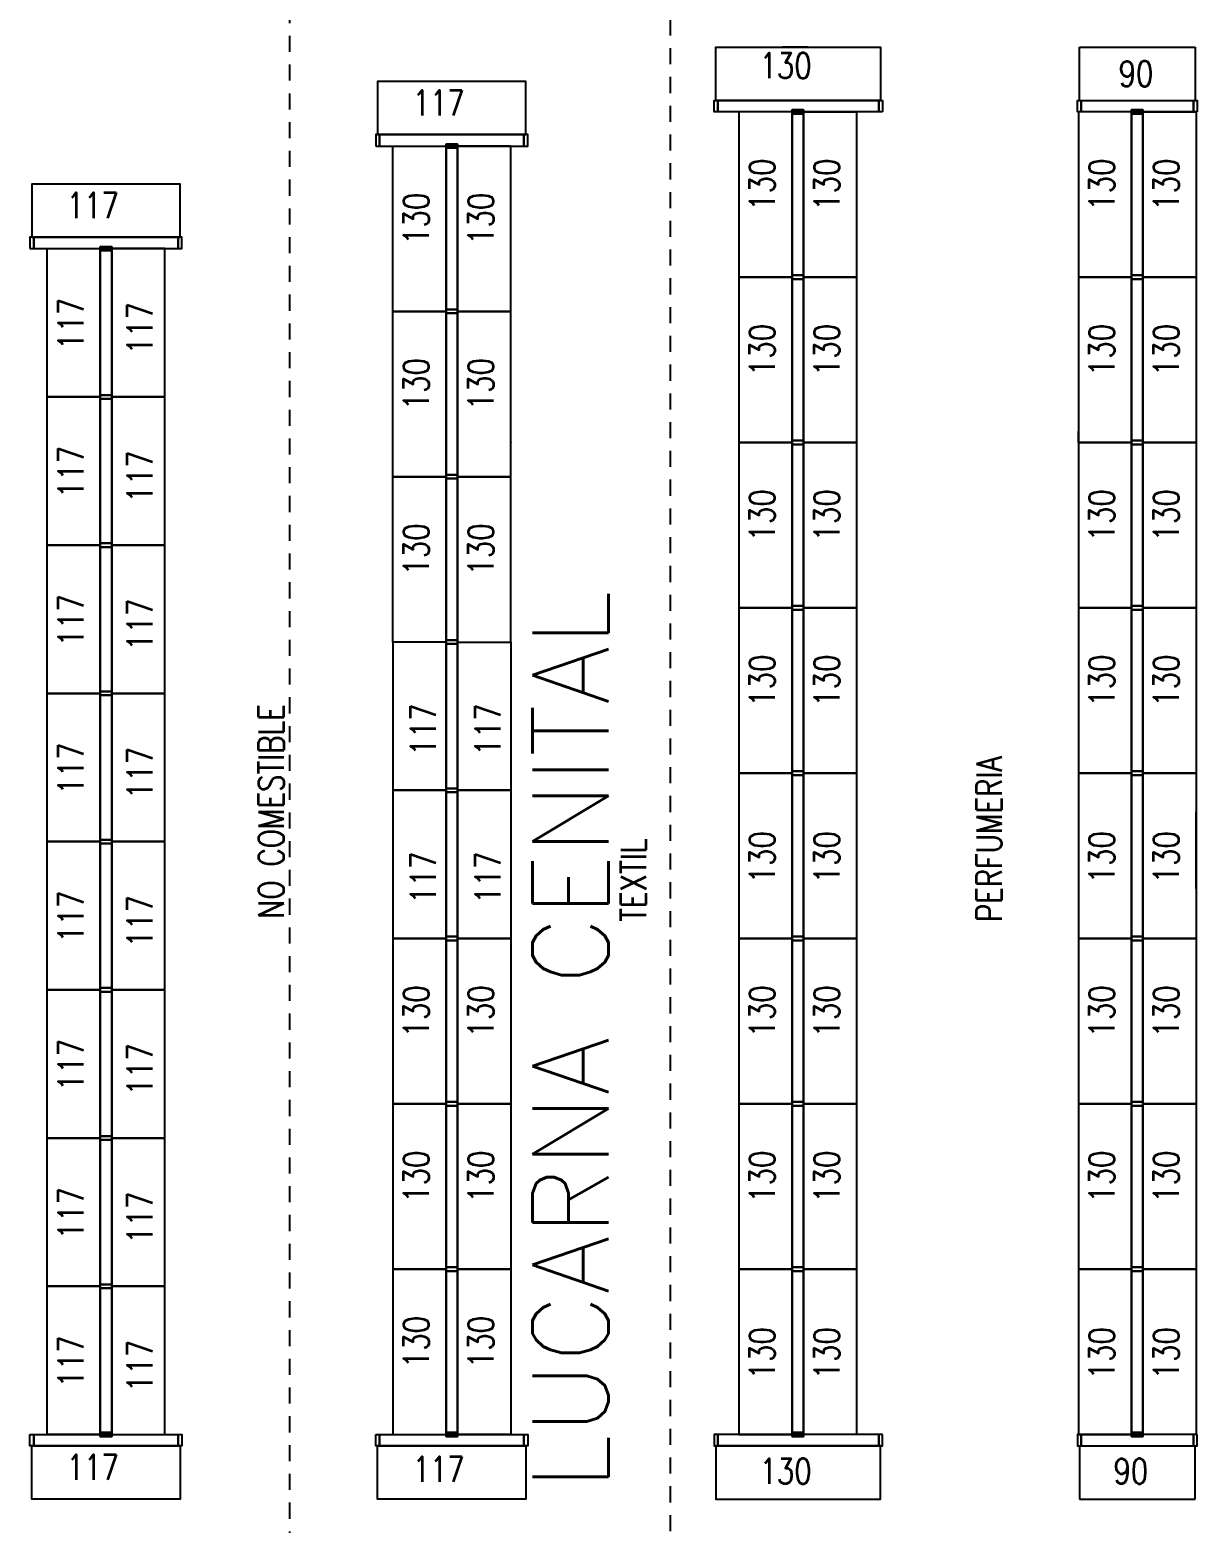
# Model space of a CAD drawing. Header units: millimetres. Extents: x -434 to 213, y 66 to 172.
# Drawn here: x 145.92 to 155.14, y 145.02 to 156.81 of the extents above; entities that cross this region are included whole.
import ezdxf

# ---------------------------------------------------------------- set-up
doc = ezdxf.new("R2010")
doc.units = ezdxf.units.MM
doc.linetypes.add('HIDDEN', pattern=[9.525, 6.35, -3.175])
doc.styles.add('COTAS', font='ROMANS.shx', dxfattribs={"width": 0.8})
doc.styles.add('ROMANS', font='ROMANS.SHX', dxfattribs={"width": 0.8, "height": 0.2})

msp = doc.modelspace()

# ---------------------------------------------------------------- linework, layer by layer
at = {"color": 8, "linetype": 'HIDDEN', "ltscale": 0.02}
for p, q in [((147.976, 142.56), (147.976, 164.608)), ((150.976, 164.608), (150.976, 142.56))]:
    msp.add_line(p, q, dxfattribs=at)
at = {"color": 8}
for p, q in [((152.063, 156.671), (151.863, 156.671)), ((154.207, 156.251), (154.207, 156.671)), ((154.207, 156.671), (155.122, 156.671)), ((155.122, 156.671), (155.122, 156.251)), ((154.222, 156.161), (154.222, 156.251)), ((154.222, 156.251), (155.107, 156.251)), ((155.107, 156.251), (155.107, 156.161)), ((155.107, 156.161), (154.222, 156.161)), ((154.199, 153.551), (154.199, 153.641)), ((146.989, 153.551), (146.989, 153.551)), ((149.719, 153.551), (149.719, 153.549)), ((151.519, 153.551), (151.519, 153.549)), ((155.129, 150.029), (155.129, 150.637)), ((155.107, 145.721), (154.222, 145.721)), ((154.222, 145.721), (154.222, 145.631)), ((155.107, 145.631), (155.107, 145.721)), ((154.207, 145.631), (154.207, 145.211)), ((154.222, 145.631), (155.107, 145.631)), ((155.122, 145.211), (155.122, 145.631)), ((149.313, 145.211), (149.133, 145.211)), ((154.207, 145.211), (155.122, 145.211))]:
    msp.add_line(p, q, dxfattribs=at)
for points in [[(152.638, 156.251), (151.338, 156.251), (151.338, 156.671), (152.638, 156.671)], [(148.668, 155.981), (149.838, 155.981), (149.838, 156.401), (148.668, 156.401)], [(151.353, 156.161), (151.323, 156.161), (151.323, 156.251), (151.353, 156.251)], [(152.623, 156.161), (151.353, 156.161), (151.353, 156.251), (152.623, 156.251)], [(152.029, 156.146), (152.029, 156.176), (151.939, 156.176), (151.939, 156.146)], [(151.939, 156.146), (151.939, 156.176), (152.029, 156.176), (152.029, 156.146)], [(152.653, 156.161), (152.623, 156.161), (152.623, 156.251), (152.653, 156.251)], [(154.222, 156.161), (154.192, 156.161), (154.192, 156.251), (154.222, 156.251)], [(154.709, 156.146), (154.709, 156.176), (154.619, 156.176), (154.619, 156.146)], [(154.619, 156.146), (154.619, 156.176), (154.709, 156.176), (154.709, 156.146)], [(155.137, 156.161), (155.107, 156.161), (155.107, 156.251), (155.137, 156.251)], [(151.939, 154.856), (151.939, 156.161), (151.519, 156.161), (151.519, 154.856)], [(152.029, 154.871), (152.029, 156.146), (151.939, 156.146), (151.939, 154.871)], [(151.939, 154.871), (151.939, 156.146), (152.029, 156.146), (152.029, 154.871)], [(152.029, 154.856), (152.029, 156.161), (152.449, 156.161), (152.449, 154.856)], [(154.619, 154.856), (154.619, 156.161), (154.199, 156.161), (154.199, 154.856)], [(154.709, 154.871), (154.709, 156.146), (154.619, 156.146), (154.619, 154.871)], [(154.619, 154.871), (154.619, 156.146), (154.709, 156.146), (154.709, 154.871)], [(154.709, 154.856), (154.709, 156.161), (155.129, 156.161), (155.129, 154.856)], [(148.653, 155.891), (148.683, 155.891), (148.683, 155.981), (148.653, 155.981)], [(148.683, 155.891), (149.823, 155.891), (149.823, 155.981), (148.683, 155.981)], [(149.823, 155.891), (149.853, 155.891), (149.853, 155.981), (149.823, 155.981)], [(149.209, 155.891), (149.209, 154.586), (148.789, 154.586), (148.789, 155.891)], [(149.299, 155.906), (149.299, 155.876), (149.209, 155.876), (149.209, 155.906)], [(149.209, 155.906), (149.209, 155.876), (149.299, 155.876), (149.299, 155.906)], [(149.299, 155.876), (149.299, 154.601), (149.209, 154.601), (149.209, 155.876)], [(149.209, 155.876), (149.209, 154.601), (149.299, 154.601), (149.299, 155.876)], [(149.299, 155.891), (149.299, 154.586), (149.719, 154.586), (149.719, 155.891)], [(145.938, 155.171), (147.108, 155.171), (147.108, 155.591), (145.938, 155.591)], [(145.923, 155.081), (145.953, 155.081), (145.953, 155.171), (145.923, 155.171)], [(145.953, 155.081), (147.093, 155.081), (147.093, 155.171), (145.953, 155.171)], [(147.093, 155.081), (147.123, 155.081), (147.123, 155.171), (147.093, 155.171)], [(146.479, 155.081), (146.479, 153.911), (146.059, 153.911), (146.059, 155.081)], [(146.479, 155.096), (146.479, 155.066), (146.569, 155.066), (146.569, 155.096)], [(146.569, 155.096), (146.569, 155.066), (146.479, 155.066), (146.479, 155.096)], [(146.479, 155.066), (146.479, 153.926), (146.569, 153.926), (146.569, 155.066)], [(146.569, 155.066), (146.569, 153.926), (146.479, 153.926), (146.479, 155.066)], [(146.569, 155.081), (146.569, 153.911), (146.989, 153.911), (146.989, 155.081)], [(152.029, 154.841), (152.029, 154.871), (151.939, 154.871), (151.939, 154.841)], [(151.939, 154.841), (151.939, 154.871), (152.029, 154.871), (152.029, 154.841)], [(152.029, 154.841), (152.029, 154.871), (151.939, 154.871), (151.939, 154.841)], [(151.939, 154.841), (151.939, 154.871), (152.029, 154.871), (152.029, 154.841)], [(154.709, 154.841), (154.709, 154.871), (154.619, 154.871), (154.619, 154.841)], [(154.619, 154.841), (154.619, 154.871), (154.709, 154.871), (154.709, 154.841)], [(154.709, 154.841), (154.709, 154.871), (154.619, 154.871), (154.619, 154.841)], [(154.619, 154.841), (154.619, 154.871), (154.709, 154.871), (154.709, 154.841)], [(151.939, 153.551), (151.939, 154.856), (151.519, 154.856), (151.519, 153.551)], [(152.029, 153.566), (152.029, 154.841), (151.939, 154.841), (151.939, 153.566)], [(151.939, 153.566), (151.939, 154.841), (152.029, 154.841), (152.029, 153.566)], [(152.029, 153.551), (152.029, 154.856), (152.449, 154.856), (152.449, 153.551)], [(154.619, 153.551), (154.619, 154.856), (154.199, 154.856), (154.199, 153.551)], [(154.709, 153.566), (154.709, 154.841), (154.619, 154.841), (154.619, 153.566)], [(154.619, 153.566), (154.619, 154.841), (154.709, 154.841), (154.709, 153.566)], [(154.709, 153.551), (154.709, 154.856), (155.129, 154.856), (155.129, 153.551)], [(149.209, 154.586), (149.209, 153.281), (148.789, 153.281), (148.789, 154.586)], [(149.299, 154.601), (149.299, 154.571), (149.209, 154.571), (149.209, 154.601)], [(149.209, 154.601), (149.209, 154.571), (149.299, 154.571), (149.299, 154.601)], [(149.299, 154.601), (149.299, 154.571), (149.209, 154.571), (149.209, 154.601)], [(149.209, 154.601), (149.209, 154.571), (149.299, 154.571), (149.299, 154.601)], [(149.299, 154.571), (149.299, 153.296), (149.209, 153.296), (149.209, 154.571)], [(149.209, 154.571), (149.209, 153.296), (149.299, 153.296), (149.299, 154.571)], [(149.299, 154.586), (149.299, 153.281), (149.719, 153.281), (149.719, 154.586)], [(146.479, 153.911), (146.479, 152.741), (146.059, 152.741), (146.059, 153.911)], [(146.479, 153.926), (146.479, 153.896), (146.569, 153.896), (146.569, 153.926)], [(146.569, 153.926), (146.569, 153.896), (146.479, 153.896), (146.479, 153.926)], [(146.479, 153.926), (146.479, 153.896), (146.569, 153.896), (146.569, 153.926)], [(146.569, 153.926), (146.569, 153.896), (146.479, 153.896), (146.479, 153.926)], [(146.479, 153.896), (146.479, 152.756), (146.569, 152.756), (146.569, 153.896)], [(146.569, 153.896), (146.569, 152.756), (146.479, 152.756), (146.479, 153.896)], [(146.569, 153.911), (146.569, 152.741), (146.989, 152.741), (146.989, 153.911)], [(151.939, 152.246), (151.939, 153.551), (151.519, 153.551), (151.519, 152.246)], [(152.029, 153.536), (152.029, 153.566), (151.939, 153.566), (151.939, 153.536)], [(151.939, 153.536), (151.939, 153.566), (152.029, 153.566), (152.029, 153.536)], [(152.029, 153.536), (152.029, 153.566), (151.939, 153.566), (151.939, 153.536)], [(151.939, 153.536), (151.939, 153.566), (152.029, 153.566), (152.029, 153.536)], [(152.029, 152.261), (152.029, 153.536), (151.939, 153.536), (151.939, 152.261)], [(151.939, 152.261), (151.939, 153.536), (152.029, 153.536), (152.029, 152.261)], [(152.029, 152.246), (152.029, 153.551), (152.449, 153.551), (152.449, 152.246)], [(154.619, 152.246), (154.619, 153.551), (154.199, 153.551), (154.199, 152.246)], [(154.709, 153.536), (154.709, 153.566), (154.619, 153.566), (154.619, 153.536)], [(154.619, 153.536), (154.619, 153.566), (154.709, 153.566), (154.709, 153.536)], [(154.709, 153.536), (154.709, 153.566), (154.619, 153.566), (154.619, 153.536)], [(154.619, 153.536), (154.619, 153.566), (154.709, 153.566), (154.709, 153.536)], [(154.709, 152.261), (154.709, 153.536), (154.619, 153.536), (154.619, 152.261)], [(154.619, 152.261), (154.619, 153.536), (154.709, 153.536), (154.709, 152.261)], [(154.709, 152.246), (154.709, 153.551), (155.129, 153.551), (155.129, 152.246)], [(149.209, 153.281), (149.209, 151.976), (148.789, 151.976), (148.789, 153.281)], [(149.299, 153.296), (149.299, 153.266), (149.209, 153.266), (149.209, 153.296)], [(149.209, 153.296), (149.209, 153.266), (149.299, 153.266), (149.299, 153.296)], [(149.299, 153.296), (149.299, 153.266), (149.209, 153.266), (149.209, 153.296)], [(149.209, 153.296), (149.209, 153.266), (149.299, 153.266), (149.299, 153.296)], [(149.299, 153.266), (149.299, 151.991), (149.209, 151.991), (149.209, 153.266)], [(149.209, 153.266), (149.209, 151.991), (149.299, 151.991), (149.299, 153.266)], [(149.299, 153.281), (149.299, 151.976), (149.719, 151.976), (149.719, 153.281)], [(146.479, 152.756), (146.479, 152.726), (146.569, 152.726), (146.569, 152.756)], [(146.569, 152.756), (146.569, 152.726), (146.479, 152.726), (146.479, 152.756)], [(146.479, 152.756), (146.479, 152.726), (146.569, 152.726), (146.569, 152.756)], [(146.569, 152.756), (146.569, 152.726), (146.479, 152.726), (146.479, 152.756)], [(146.479, 152.741), (146.479, 151.571), (146.059, 151.571), (146.059, 152.741)], [(146.479, 152.726), (146.479, 151.586), (146.569, 151.586), (146.569, 152.726)], [(146.569, 152.726), (146.569, 151.586), (146.479, 151.586), (146.479, 152.726)], [(146.569, 152.741), (146.569, 151.571), (146.989, 151.571), (146.989, 152.741)], [(151.939, 150.941), (151.939, 152.246), (151.519, 152.246), (151.519, 150.941)], [(152.029, 152.231), (152.029, 152.261), (151.939, 152.261), (151.939, 152.231)], [(151.939, 152.231), (151.939, 152.261), (152.029, 152.261), (152.029, 152.231)], [(152.029, 152.231), (152.029, 152.261), (151.939, 152.261), (151.939, 152.231)], [(151.939, 152.231), (151.939, 152.261), (152.029, 152.261), (152.029, 152.231)], [(152.029, 150.956), (152.029, 152.231), (151.939, 152.231), (151.939, 150.956)], [(151.939, 150.956), (151.939, 152.231), (152.029, 152.231), (152.029, 150.956)], [(152.029, 150.941), (152.029, 152.246), (152.449, 152.246), (152.449, 150.941)], [(154.619, 150.941), (154.619, 152.246), (154.199, 152.246), (154.199, 150.941)], [(154.709, 152.231), (154.709, 152.261), (154.619, 152.261), (154.619, 152.231)], [(154.619, 152.231), (154.619, 152.261), (154.709, 152.261), (154.709, 152.231)], [(154.709, 152.231), (154.709, 152.261), (154.619, 152.261), (154.619, 152.231)], [(154.619, 152.231), (154.619, 152.261), (154.709, 152.261), (154.709, 152.231)], [(154.709, 150.956), (154.709, 152.231), (154.619, 152.231), (154.619, 150.956)], [(154.619, 150.956), (154.619, 152.231), (154.709, 152.231), (154.709, 150.956)], [(154.709, 150.941), (154.709, 152.246), (155.129, 152.246), (155.129, 150.941)], [(149.209, 150.806), (149.209, 151.976), (148.789, 151.976), (148.789, 150.806)], [(149.209, 151.961), (149.209, 151.991), (149.299, 151.991), (149.299, 151.961)], [(149.299, 151.961), (149.299, 151.991), (149.209, 151.991), (149.209, 151.961)], [(149.299, 151.991), (149.299, 151.961), (149.209, 151.961), (149.209, 151.991)], [(149.209, 151.991), (149.209, 151.961), (149.299, 151.961), (149.299, 151.991)], [(149.209, 150.821), (149.209, 151.961), (149.299, 151.961), (149.299, 150.821)], [(149.299, 150.821), (149.299, 151.961), (149.209, 151.961), (149.209, 150.821)], [(149.299, 150.806), (149.299, 151.976), (149.719, 151.976), (149.719, 150.806)], [(146.479, 151.571), (146.479, 150.401), (146.059, 150.401), (146.059, 151.571)], [(146.479, 151.586), (146.479, 151.556), (146.569, 151.556), (146.569, 151.586)], [(146.569, 151.586), (146.569, 151.556), (146.479, 151.556), (146.479, 151.586)], [(146.479, 151.586), (146.479, 151.556), (146.569, 151.556), (146.569, 151.586)], [(146.569, 151.586), (146.569, 151.556), (146.479, 151.556), (146.479, 151.586)], [(146.569, 151.571), (146.569, 150.401), (146.989, 150.401), (146.989, 151.571)], [(146.479, 151.556), (146.479, 150.416), (146.569, 150.416), (146.569, 151.556)], [(146.569, 151.556), (146.569, 150.416), (146.479, 150.416), (146.479, 151.556)], [(151.939, 149.636), (151.939, 150.941), (151.519, 150.941), (151.519, 149.636)], [(152.029, 150.926), (152.029, 150.956), (151.939, 150.956), (151.939, 150.926)], [(151.939, 150.926), (151.939, 150.956), (152.029, 150.956), (152.029, 150.926)], [(152.029, 150.926), (152.029, 150.956), (151.939, 150.956), (151.939, 150.926)], [(151.939, 150.926), (151.939, 150.956), (152.029, 150.956), (152.029, 150.926)], [(152.029, 149.651), (152.029, 150.926), (151.939, 150.926), (151.939, 149.651)], [(151.939, 149.651), (151.939, 150.926), (152.029, 150.926), (152.029, 149.651)], [(152.029, 149.636), (152.029, 150.941), (152.449, 150.941), (152.449, 149.636)], [(154.619, 149.636), (154.619, 150.941), (154.199, 150.941), (154.199, 149.636)], [(154.709, 150.926), (154.709, 150.956), (154.619, 150.956), (154.619, 150.926)], [(154.619, 150.926), (154.619, 150.956), (154.709, 150.956), (154.709, 150.926)], [(154.709, 150.926), (154.709, 150.956), (154.619, 150.956), (154.619, 150.926)], [(154.619, 150.926), (154.619, 150.956), (154.709, 150.956), (154.709, 150.926)], [(154.709, 149.651), (154.709, 150.926), (154.619, 150.926), (154.619, 149.651)], [(154.619, 149.651), (154.619, 150.926), (154.709, 150.926), (154.709, 149.651)], [(154.709, 149.636), (154.709, 150.941), (155.129, 150.941), (155.129, 149.636)], [(149.209, 149.636), (149.209, 150.806), (148.789, 150.806), (148.789, 149.636)], [(149.209, 150.791), (149.209, 150.821), (149.299, 150.821), (149.299, 150.791)], [(149.299, 150.791), (149.299, 150.821), (149.209, 150.821), (149.209, 150.791)], [(149.209, 150.791), (149.209, 150.821), (149.299, 150.821), (149.299, 150.791)], [(149.299, 150.791), (149.299, 150.821), (149.209, 150.821), (149.209, 150.791)], [(149.209, 149.651), (149.209, 150.791), (149.299, 150.791), (149.299, 149.651)], [(149.299, 149.651), (149.299, 150.791), (149.209, 150.791), (149.209, 149.651)], [(149.299, 149.636), (149.299, 150.806), (149.719, 150.806), (149.719, 149.636)], [(146.479, 150.401), (146.479, 149.231), (146.059, 149.231), (146.059, 150.401)], [(146.479, 150.416), (146.479, 150.386), (146.569, 150.386), (146.569, 150.416)], [(146.569, 150.416), (146.569, 150.386), (146.479, 150.386), (146.479, 150.416)], [(146.479, 150.416), (146.479, 150.386), (146.569, 150.386), (146.569, 150.416)], [(146.569, 150.416), (146.569, 150.386), (146.479, 150.386), (146.479, 150.416)], [(146.569, 150.401), (146.569, 149.231), (146.989, 149.231), (146.989, 150.401)], [(146.479, 150.386), (146.479, 149.246), (146.569, 149.246), (146.569, 150.386)], [(146.569, 150.386), (146.569, 149.246), (146.479, 149.246), (146.479, 150.386)], [(149.209, 148.331), (149.209, 149.636), (148.789, 149.636), (148.789, 148.331)], [(149.299, 149.621), (149.299, 149.651), (149.209, 149.651), (149.209, 149.621)], [(149.209, 149.621), (149.209, 149.651), (149.299, 149.651), (149.299, 149.621)], [(149.209, 149.621), (149.209, 149.651), (149.299, 149.651), (149.299, 149.621)], [(149.299, 149.621), (149.299, 149.651), (149.209, 149.651), (149.209, 149.621)], [(149.299, 148.346), (149.299, 149.621), (149.209, 149.621), (149.209, 148.346)], [(149.209, 148.346), (149.209, 149.621), (149.299, 149.621), (149.299, 148.346)], [(149.299, 148.331), (149.299, 149.636), (149.719, 149.636), (149.719, 148.331)], [(151.939, 148.331), (151.939, 149.636), (151.519, 149.636), (151.519, 148.331)], [(152.029, 149.621), (152.029, 149.651), (151.939, 149.651), (151.939, 149.621)], [(151.939, 149.621), (151.939, 149.651), (152.029, 149.651), (152.029, 149.621)], [(152.029, 149.621), (152.029, 149.651), (151.939, 149.651), (151.939, 149.621)], [(151.939, 149.621), (151.939, 149.651), (152.029, 149.651), (152.029, 149.621)], [(152.029, 148.346), (152.029, 149.621), (151.939, 149.621), (151.939, 148.346)], [(151.939, 148.346), (151.939, 149.621), (152.029, 149.621), (152.029, 148.346)], [(152.029, 148.331), (152.029, 149.636), (152.449, 149.636), (152.449, 148.331)], [(154.619, 148.331), (154.619, 149.636), (154.199, 149.636), (154.199, 148.331)], [(154.709, 149.621), (154.709, 149.651), (154.619, 149.651), (154.619, 149.621)], [(154.619, 149.621), (154.619, 149.651), (154.709, 149.651), (154.709, 149.621)], [(154.709, 149.621), (154.709, 149.651), (154.619, 149.651), (154.619, 149.621)], [(154.619, 149.621), (154.619, 149.651), (154.709, 149.651), (154.709, 149.621)], [(154.709, 148.346), (154.709, 149.621), (154.619, 149.621), (154.619, 148.346)], [(154.619, 148.346), (154.619, 149.621), (154.709, 149.621), (154.709, 148.346)], [(154.709, 148.331), (154.709, 149.636), (155.129, 149.636), (155.129, 148.331)], [(146.479, 149.231), (146.479, 148.061), (146.059, 148.061), (146.059, 149.231)], [(146.479, 149.246), (146.479, 149.216), (146.569, 149.216), (146.569, 149.246)], [(146.569, 149.246), (146.569, 149.216), (146.479, 149.216), (146.479, 149.246)], [(146.479, 149.246), (146.479, 149.216), (146.569, 149.216), (146.569, 149.246)], [(146.569, 149.246), (146.569, 149.216), (146.479, 149.216), (146.479, 149.246)], [(146.479, 149.216), (146.479, 148.076), (146.569, 148.076), (146.569, 149.216)], [(146.569, 149.216), (146.569, 148.076), (146.479, 148.076), (146.479, 149.216)], [(146.569, 149.231), (146.569, 148.061), (146.989, 148.061), (146.989, 149.231)], [(149.209, 147.026), (149.209, 148.331), (148.789, 148.331), (148.789, 147.026)], [(149.299, 148.316), (149.299, 148.346), (149.209, 148.346), (149.209, 148.316)], [(149.209, 148.316), (149.209, 148.346), (149.299, 148.346), (149.299, 148.316)], [(149.299, 148.316), (149.299, 148.346), (149.209, 148.346), (149.209, 148.316)], [(149.209, 148.316), (149.209, 148.346), (149.299, 148.346), (149.299, 148.316)], [(149.299, 147.041), (149.299, 148.316), (149.209, 148.316), (149.209, 147.041)], [(149.209, 147.041), (149.209, 148.316), (149.299, 148.316), (149.299, 147.041)], [(149.299, 147.026), (149.299, 148.331), (149.719, 148.331), (149.719, 147.026)], [(151.939, 147.026), (151.939, 148.331), (151.519, 148.331), (151.519, 147.026)], [(152.029, 148.316), (152.029, 148.346), (151.939, 148.346), (151.939, 148.316)], [(151.939, 148.316), (151.939, 148.346), (152.029, 148.346), (152.029, 148.316)], [(152.029, 148.316), (152.029, 148.346), (151.939, 148.346), (151.939, 148.316)], [(151.939, 148.316), (151.939, 148.346), (152.029, 148.346), (152.029, 148.316)], [(152.029, 147.041), (152.029, 148.316), (151.939, 148.316), (151.939, 147.041)], [(151.939, 147.041), (151.939, 148.316), (152.029, 148.316), (152.029, 147.041)], [(152.029, 147.026), (152.029, 148.331), (152.449, 148.331), (152.449, 147.026)], [(154.619, 147.026), (154.619, 148.331), (154.199, 148.331), (154.199, 147.026)], [(154.709, 148.316), (154.709, 148.346), (154.619, 148.346), (154.619, 148.316)], [(154.619, 148.316), (154.619, 148.346), (154.709, 148.346), (154.709, 148.316)], [(154.709, 148.316), (154.709, 148.346), (154.619, 148.346), (154.619, 148.316)], [(154.619, 148.316), (154.619, 148.346), (154.709, 148.346), (154.709, 148.316)], [(154.709, 147.041), (154.709, 148.316), (154.619, 148.316), (154.619, 147.041)], [(154.619, 147.041), (154.619, 148.316), (154.709, 148.316), (154.709, 147.041)], [(154.709, 147.026), (154.709, 148.331), (155.129, 148.331), (155.129, 147.026)], [(146.479, 148.061), (146.479, 146.891), (146.059, 146.891), (146.059, 148.061)], [(146.479, 148.076), (146.479, 148.046), (146.569, 148.046), (146.569, 148.076)], [(146.569, 148.076), (146.569, 148.046), (146.479, 148.046), (146.479, 148.076)], [(146.479, 148.076), (146.479, 148.046), (146.569, 148.046), (146.569, 148.076)], [(146.569, 148.076), (146.569, 148.046), (146.479, 148.046), (146.479, 148.076)], [(146.479, 148.046), (146.479, 146.906), (146.569, 146.906), (146.569, 148.046)], [(146.569, 148.046), (146.569, 146.906), (146.479, 146.906), (146.479, 148.046)], [(146.569, 148.061), (146.569, 146.891), (146.989, 146.891), (146.989, 148.061)], [(149.209, 145.721), (149.209, 147.026), (148.789, 147.026), (148.789, 145.721)], [(149.299, 147.011), (149.299, 147.041), (149.209, 147.041), (149.209, 147.011)], [(149.209, 147.011), (149.209, 147.041), (149.299, 147.041), (149.299, 147.011)], [(149.299, 147.011), (149.299, 147.041), (149.209, 147.041), (149.209, 147.011)], [(149.209, 147.011), (149.209, 147.041), (149.299, 147.041), (149.299, 147.011)], [(149.299, 145.736), (149.299, 147.011), (149.209, 147.011), (149.209, 145.736)], [(149.209, 145.736), (149.209, 147.011), (149.299, 147.011), (149.299, 145.736)], [(149.299, 145.721), (149.299, 147.026), (149.719, 147.026), (149.719, 145.721)], [(151.939, 145.721), (151.939, 147.026), (151.519, 147.026), (151.519, 145.721)], [(152.029, 147.011), (152.029, 147.041), (151.939, 147.041), (151.939, 147.011)], [(151.939, 147.011), (151.939, 147.041), (152.029, 147.041), (152.029, 147.011)], [(152.029, 147.011), (152.029, 147.041), (151.939, 147.041), (151.939, 147.011)], [(151.939, 147.011), (151.939, 147.041), (152.029, 147.041), (152.029, 147.011)], [(152.029, 145.736), (152.029, 147.011), (151.939, 147.011), (151.939, 145.736)], [(151.939, 145.736), (151.939, 147.011), (152.029, 147.011), (152.029, 145.736)], [(152.029, 145.721), (152.029, 147.026), (152.449, 147.026), (152.449, 145.721)], [(154.619, 145.721), (154.619, 147.026), (154.199, 147.026), (154.199, 145.721)], [(154.709, 147.011), (154.709, 147.041), (154.619, 147.041), (154.619, 147.011)], [(154.619, 147.011), (154.619, 147.041), (154.709, 147.041), (154.709, 147.011)], [(154.709, 147.011), (154.709, 147.041), (154.619, 147.041), (154.619, 147.011)], [(154.619, 147.011), (154.619, 147.041), (154.709, 147.041), (154.709, 147.011)], [(154.709, 145.736), (154.709, 147.011), (154.619, 147.011), (154.619, 145.736)], [(154.619, 145.736), (154.619, 147.011), (154.709, 147.011), (154.709, 145.736)], [(154.709, 145.721), (154.709, 147.026), (155.129, 147.026), (155.129, 145.721)], [(146.479, 146.891), (146.479, 145.721), (146.059, 145.721), (146.059, 146.891)], [(146.479, 146.906), (146.479, 146.876), (146.569, 146.876), (146.569, 146.906)], [(146.569, 146.906), (146.569, 146.876), (146.479, 146.876), (146.479, 146.906)], [(146.479, 146.906), (146.479, 146.876), (146.569, 146.876), (146.569, 146.906)], [(146.569, 146.906), (146.569, 146.876), (146.479, 146.876), (146.479, 146.906)], [(146.479, 146.876), (146.479, 145.736), (146.569, 145.736), (146.569, 146.876)], [(146.569, 146.876), (146.569, 145.736), (146.479, 145.736), (146.479, 146.876)], [(146.569, 146.891), (146.569, 145.721), (146.989, 145.721), (146.989, 146.891)], [(145.923, 145.721), (145.953, 145.721), (145.953, 145.631), (145.923, 145.631)], [(145.953, 145.721), (147.093, 145.721), (147.093, 145.631), (145.953, 145.631)], [(146.479, 145.736), (146.479, 145.706), (146.569, 145.706), (146.569, 145.736)], [(146.569, 145.736), (146.569, 145.706), (146.479, 145.706), (146.479, 145.736)], [(147.093, 145.721), (147.123, 145.721), (147.123, 145.631), (147.093, 145.631)], [(148.653, 145.721), (148.683, 145.721), (148.683, 145.631), (148.653, 145.631)], [(148.683, 145.721), (149.823, 145.721), (149.823, 145.631), (148.683, 145.631)], [(149.299, 145.706), (149.299, 145.736), (149.209, 145.736), (149.209, 145.706)], [(149.209, 145.706), (149.209, 145.736), (149.299, 145.736), (149.299, 145.706)], [(149.823, 145.721), (149.853, 145.721), (149.853, 145.631), (149.823, 145.631)], [(151.353, 145.721), (151.323, 145.721), (151.323, 145.631), (151.353, 145.631)], [(152.623, 145.721), (151.353, 145.721), (151.353, 145.631), (152.623, 145.631)], [(152.029, 145.706), (152.029, 145.736), (151.939, 145.736), (151.939, 145.706)], [(151.939, 145.706), (151.939, 145.736), (152.029, 145.736), (152.029, 145.706)], [(152.653, 145.721), (152.623, 145.721), (152.623, 145.631), (152.653, 145.631)], [(154.222, 145.721), (154.192, 145.721), (154.192, 145.631), (154.222, 145.631)], [(154.709, 145.706), (154.709, 145.736), (154.619, 145.736), (154.619, 145.706)], [(154.619, 145.706), (154.619, 145.736), (154.709, 145.736), (154.709, 145.706)], [(155.137, 145.721), (155.107, 145.721), (155.107, 145.631), (155.137, 145.631)], [(145.938, 145.631), (147.108, 145.631), (147.108, 145.211), (145.938, 145.211)], [(148.668, 145.631), (149.838, 145.631), (149.838, 145.211), (148.668, 145.211)], [(152.638, 145.631), (151.338, 145.631), (151.338, 145.211), (152.638, 145.211)]]:
    msp.add_lwpolyline(points, close=True, dxfattribs=at)

# ---------------------------------------------------------------- texts
at = {"color": 8, "style": 'COTAS', "width": 0.8}
for s, p in [('130', (151.682, 156.426)), ('90', (154.517, 156.362)), ('117', (148.943, 156.133)), ('117', (146.213, 155.323)), ('117', (146.213, 145.363)), ('117', (148.943, 145.348)), ('130', (151.682, 145.332)), ('90', (154.476, 145.332))]:
    msp.add_text(s, height=0.2, dxfattribs=at).set_placement(p)
for s, p in [('130', (151.803, 155.381)), ('130', (152.313, 155.381)), ('130', (154.483, 155.381)), ('130', (154.993, 155.381)), ('130', (149.073, 155.111)), ('130', (149.583, 155.111)), ('117', (146.346, 154.282)), ('117', (146.891, 154.247)), ('130', (151.803, 154.076)), ('130', (152.313, 154.076)), ('130', (154.483, 154.076)), ('130', (154.993, 154.076)), ('130', (149.073, 153.806)), ('130', (149.583, 153.806)), ('117', (146.346, 153.112)), ('117', (146.891, 153.077)), ('130', (151.803, 152.771)), ('130', (152.313, 152.771)), ('130', (154.483, 152.771)), ('130', (154.993, 152.771)), ('130', (149.073, 152.501)), ('130', (149.583, 152.501)), ('117', (146.346, 151.942)), ('117', (146.891, 151.907)), ('130', (151.803, 151.466)), ('130', (152.313, 151.466)), ('130', (154.483, 151.466)), ('130', (154.993, 151.466)), ('NO COMESTIBLE', (147.928, 149.793)), ('117', (149.128, 151.08)), ('117', (149.638, 151.08)), ('117', (146.346, 150.772)), ('117', (146.891, 150.737)), ('PERFUMERIA', (153.594, 149.768)), ('TEXTIL', (150.787, 149.768)), ('130', (151.803, 150.072)), ('130', (152.313, 150.072)), ('130', (154.483, 150.072)), ('130', (154.993, 150.072)), ('117', (149.128, 149.91)), ('117', (149.638, 149.91)), ('117', (146.346, 149.602)), ('117', (146.891, 149.567)), ('130', (149.073, 148.856)), ('130', (149.583, 148.856)), ('130', (151.803, 148.856)), ('130', (152.313, 148.856)), ('130', (154.483, 148.856)), ('130', (154.993, 148.856)), ('117', (146.346, 148.432)), ('117', (146.891, 148.397)), ('130', (149.073, 147.551)), ('130', (149.583, 147.551)), ('130', (151.803, 147.551)), ('130', (152.313, 147.551)), ('130', (154.483, 147.551)), ('130', (154.993, 147.551)), ('117', (146.346, 147.262)), ('117', (146.891, 147.227)), ('130', (149.073, 146.246)), ('130', (149.583, 146.246)), ('130', (151.803, 146.157)), ('130', (152.313, 146.157)), ('130', (154.483, 146.157)), ('130', (154.993, 146.157)), ('117', (146.346, 146.092)), ('117', (146.891, 146.057))]:
    msp.add_text(s, height=0.2, rotation=90, dxfattribs=at).set_placement(p)
at = {"color": 8, "style": 'ROMANS'}
msp.add_text('LUCARNA CENITAL', height=0.6, rotation=90, dxfattribs=at).set_placement((150.49, 145.285))

doc.saveas('drawing.dxf')
